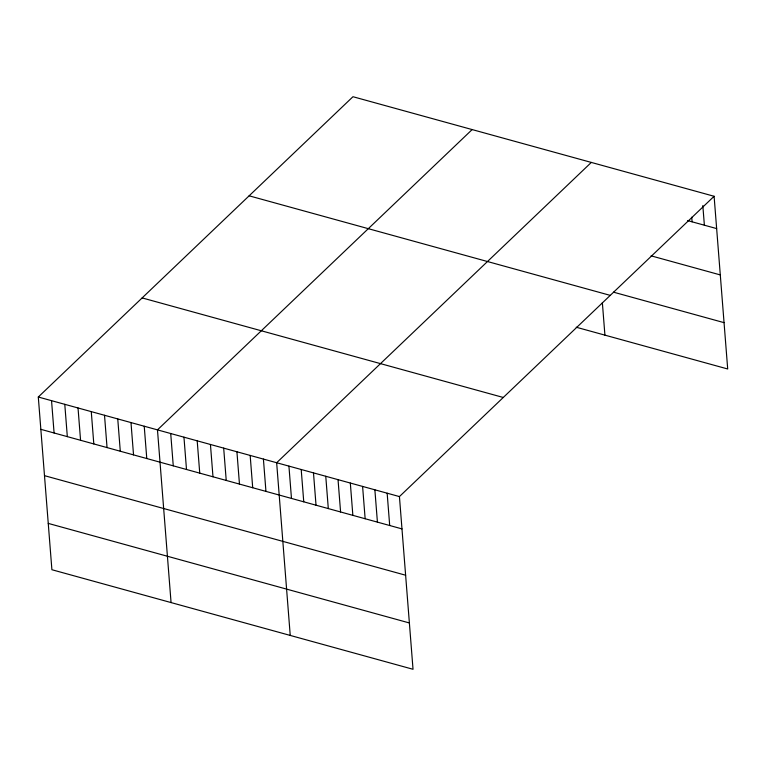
<?xml version="1.0" encoding="UTF-8"?>
<svg xmlns="http://www.w3.org/2000/svg" width="766" height="766" viewBox="0 0 766 766"><rect width="100%" height="100%" fill="white"/><g stroke="black" fill="none" stroke-linecap="round" stroke-linejoin="round"><path stroke-width="1.15" d="M714.103 196.278L399.431 496.579L413.027 669.283L51.897 569.722L38.3 397.018L352.973 96.717L714.103 196.278L727.7 368.982L576.223 327.226M472.153 129.569L157.47 429.87L171.067 602.583M591.323 162.421L276.65 462.731L290.237 635.435M687.629 220.589L716.65 228.584M651.09 255.834L720.299 274.917M613.547 292.181L724.052 322.649M249.132 195.818L610.263 295.379M142.141 297.917L503.272 397.477M38.3 397.018L399.431 496.579M40.847 429.333L401.978 528.894M44.485 475.657L405.626 575.218M48.248 523.398L409.379 622.959M702.824 205.585L704.375 225.204M691.727 217.199L692.091 221.814M602.363 302.704L604.92 335.135M387.156 493.199L389.693 525.505M374.871 489.809L377.418 522.115M362.596 486.42L365.143 518.735M350.321 483.04L352.858 515.346M338.036 479.65L340.583 511.966M325.761 476.27L328.308 508.576M313.486 472.881L316.023 505.196M301.201 469.501L303.748 501.807M288.926 466.111L291.473 498.427M263.408 459.073L265.946 491.389M250.166 455.425L252.703 487.741M236.924 451.777L239.461 484.083M223.682 448.129L226.229 480.435M210.439 444.471L212.986 476.787M197.197 440.823L199.744 473.139M183.955 437.175L186.502 469.481M170.713 433.527L173.26 465.833M144.228 426.222L146.775 458.537M130.986 422.573L133.533 454.88M117.753 418.925L120.291 451.231M104.511 415.268L107.049 447.583M91.269 411.62L93.806 443.935M78.027 407.972L80.564 440.278M64.784 404.324L67.322 436.63M51.542 400.666L54.089 432.981"/></g></svg>
